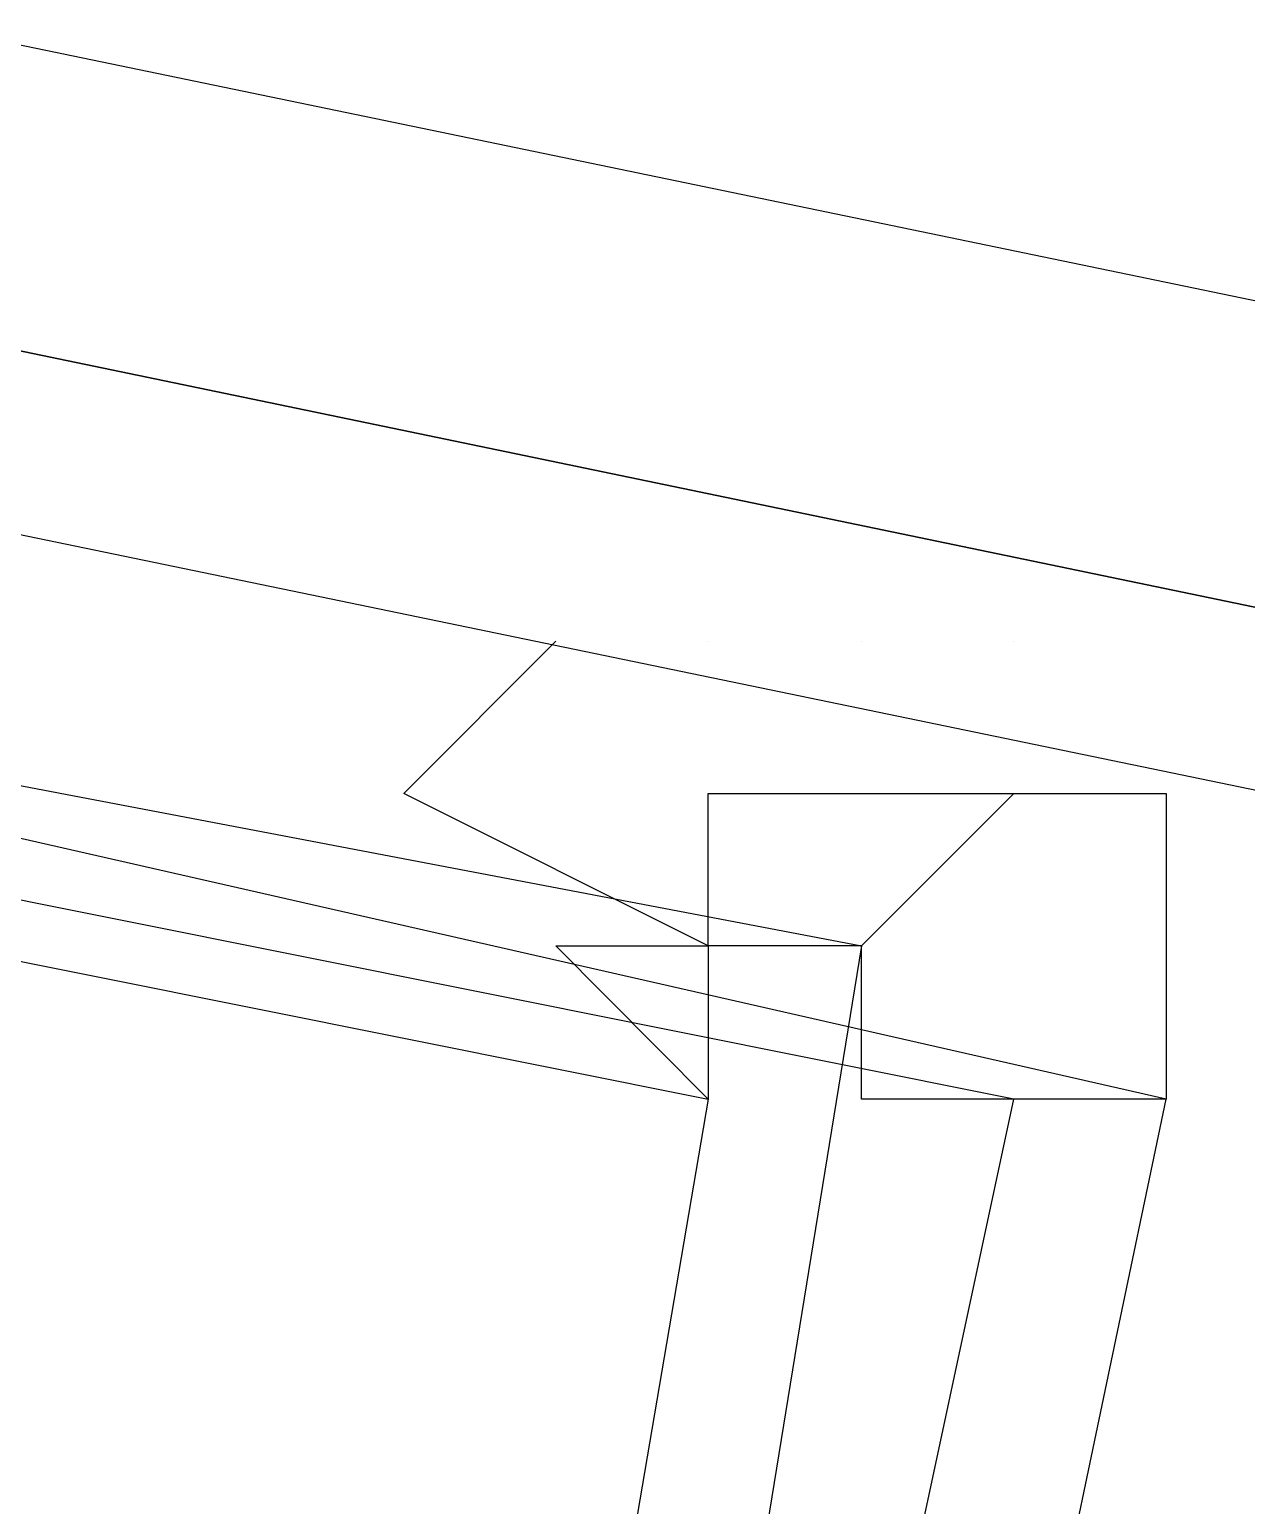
# Model space of a CAD drawing. Header units: feet. Extents: x -84 to 198, y -22 to 181.
# Drawn here: x 107.714 to 107.8203, y 152.1289 to 152.2578 of the extents above; entities that cross this region are included whole.
import ezdxf

# ---------------------------------------------------------------- set-up
doc = ezdxf.new("R2010")
doc.units = ezdxf.units.FT
doc.layers.add('A-LINEA', color=7, linetype='CONTINUOUS')

msp = doc.modelspace()

# ---------------------------------------------------------------- linework, layer by layer
at = {"layer": 'A-LINEA'}
for p, q in [((107.7867, 152.2044), (107.7867, 152.2044)), ((107.7867, 152.2044), (107.7867, 152.2044)), ((107.8, 152.2044), (107.8, 152.2044)), ((107.8, 152.2044), (107.8, 152.2044)), ((107.7733, 152.1778), (107.7733, 152.1778)), ((107.7733, 152.1778), (107.7733, 152.1778)), ((107.8, 152.1644), (107.8, 152.1644)), ((107.8, 152.1644), (107.8, 152.1644))]:
    msp.add_line(p, q, dxfattribs=at)
for points in [[(107.7067, 152.2578), (111.5733, 151.4578), (111.5733, 151.4311), (111.56, 151.4311), (107.7067, 152.2311), (107.7067, 152.2444), (107.7067, 152.2578)], [(107.7067, 152.2578), (111.5733, 151.4578), (111.5733, 151.4311), (111.56, 151.4311), (107.7067, 152.2311), (107.7067, 152.2444), (107.7067, 152.2578)], [(107.4, 151.6578), (107.6933, 151.5911), (107.8133, 152.1644), (107.52, 152.2311), (107.4, 151.6578)], [(107.6933, 151.6044), (107.4, 151.6578), (107.5067, 152.2311), (107.7867, 152.1778), (107.6933, 151.6044)], [(107.4, 151.6578), (107.6933, 151.5911), (107.8133, 152.1644), (107.52, 152.2311), (107.4, 151.6578)], [(107.6933, 151.6044), (107.4, 151.6578), (107.5067, 152.2311), (107.7867, 152.1778), (107.6933, 151.6044)], [(107.6933, 152.2311), (107.7067, 152.2311), (111.56, 151.4311), (111.56, 151.4178), (107.6933, 152.2178), (107.6933, 152.2311)], [(107.6933, 152.2311), (107.7067, 152.2311), (111.56, 151.4311), (111.56, 151.4178), (107.6933, 152.2178), (107.6933, 152.2311)], [(107.4133, 151.6711), (107.68, 151.6044), (107.8, 152.1644), (107.5333, 152.2178), (107.4133, 151.6711)], [(107.68, 151.6178), (107.4133, 151.6578), (107.5067, 152.2178), (107.7733, 152.1644), (107.68, 151.6178)], [(107.4133, 151.6711), (107.68, 151.6044), (107.8, 152.1644), (107.5333, 152.2178), (107.4133, 151.6711)], [(107.68, 151.6178), (107.4133, 151.6578), (107.5067, 152.2178), (107.7733, 152.1644), (107.68, 151.6178)], [(107.7733, 152.1644), (107.76, 152.1778), (107.76, 152.1778), (107.7733, 152.1778), (107.7733, 152.1778), (107.7733, 152.1778), (107.7467, 152.1911), (107.7467, 152.1911), (107.76, 152.2044), (107.76, 152.2044), (107.76, 152.2044), (107.76, 152.2044)], [(107.7733, 152.1644), (107.76, 152.1778), (107.76, 152.1778), (107.7733, 152.1778), (107.7733, 152.1778), (107.7733, 152.1778), (107.7467, 152.1911), (107.7467, 152.1911), (107.76, 152.2044), (107.76, 152.2044), (107.76, 152.2044), (107.76, 152.2044)], [(107.7733, 152.2044), (107.7733, 152.2044), (107.7733, 152.2044)], [(107.7733, 152.2044), (107.7733, 152.2044), (107.7733, 152.2044)], [(107.7867, 152.2044), (107.7867, 152.2044), (107.7867, 152.2044)], [(107.7867, 152.2044), (107.7867, 152.2044), (107.7867, 152.2044)], [(107.7867, 152.1911), (107.8, 152.1911), (107.8, 152.1911), (107.8133, 152.1911), (107.8133, 152.1911), (107.8133, 152.1911), (107.8133, 152.1644), (107.8133, 152.1644), (107.8, 152.1644), (107.8, 152.1644), (107.8, 152.1644), (107.8, 152.1644), (107.8, 152.1644), (107.7867, 152.1644), (107.7867, 152.1644), (107.7867, 152.1644), (107.7867, 152.1644), (107.7867, 152.1644), (107.7867, 152.1778), (107.7867, 152.1778), (107.7733, 152.1778), (107.7733, 152.1778), (107.7733, 152.1911), (107.7733, 152.1911), (107.7867, 152.1911)], [(107.8, 152.1911), (107.7867, 152.1778), (107.7867, 152.1778), (107.7733, 152.1778), (107.7733, 152.1778), (107.7733, 152.1778), (107.7733, 152.1778), (107.7733, 152.1778), (107.7733, 152.1644)], [(107.7867, 152.1911), (107.8, 152.1911), (107.8, 152.1911), (107.8133, 152.1911), (107.8133, 152.1911), (107.8133, 152.1911), (107.8133, 152.1644), (107.8133, 152.1644), (107.8, 152.1644), (107.8, 152.1644), (107.8, 152.1644), (107.8, 152.1644), (107.8, 152.1644), (107.7867, 152.1644), (107.7867, 152.1644), (107.7867, 152.1644), (107.7867, 152.1644), (107.7867, 152.1644), (107.7867, 152.1778), (107.7867, 152.1778), (107.7733, 152.1778), (107.7733, 152.1778), (107.7733, 152.1911), (107.7733, 152.1911), (107.7867, 152.1911)], [(107.8, 152.1911), (107.7867, 152.1778), (107.7867, 152.1778), (107.7733, 152.1778), (107.7733, 152.1778), (107.7733, 152.1778), (107.7733, 152.1778), (107.7733, 152.1778), (107.7733, 152.1644)], [(107.7867, 152.1644), (107.7867, 152.1644), (107.7867, 152.1644), (107.7867, 152.1778)], [(107.7867, 152.1644), (107.7867, 152.1644), (107.7867, 152.1644), (107.7867, 152.1778)]]:
    msp.add_lwpolyline(points, dxfattribs=at)
msp.add_lwpolyline([(107.7733, 152.1778), (107.7733, 152.1778), (107.7733, 152.1778), (107.7733, 152.1778)], close=True, dxfattribs=at)
msp.add_lwpolyline([(107.7733, 152.1778), (107.7733, 152.1778), (107.7733, 152.1778), (107.7733, 152.1778)], close=True, dxfattribs=at)

doc.saveas('drawing.dxf')
